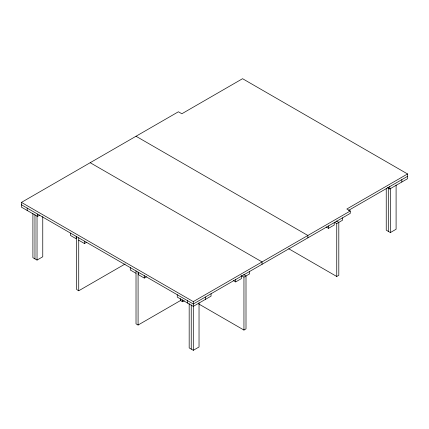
<?xml version="1.0" encoding="UTF-8"?>
<svg xmlns="http://www.w3.org/2000/svg" width="429" height="429" viewBox="0 0 429 429"><rect width="100%" height="100%" fill="white"/><g stroke="black" fill="none" stroke-linecap="round" stroke-linejoin="round"><path stroke-width="0.64" d="M39.779 215.095L37.489 216.42L21.45 207.159L21.45 202.397L178.41 111.776L181.848 113.76L242.567 78.7L407.55 173.954L407.55 178.716L389.789 188.969L387.5 187.645M32.904 213.486L32.904 257.695L37.033 260.076L42.761 256.767L42.761 216.575M78.732 240.229L84.465 243.538L86.776 242.203M76.673 236.658L76.673 289.575L78.732 290.765L125.171 263.958M138.54 272.377L138.54 274.758L144.267 278.067L146.562 276.743M136.02 270.924L136.02 323.841L138.084 325.032L181.038 300.23M180.475 298.546L180.475 300.557L182.534 301.748L184.256 300.756M407.55 173.954L346.83 209.009L350.268 210.993L350.268 213.374L193.302 303.995L21.45 204.778M348.562 210.387L407.55 176.335M21.45 202.397L193.302 301.614L350.268 210.993M233.376 280.561L235.698 281.901L241.425 278.598L241.425 276.212M241.05 275.472L243.945 277.139L249.673 273.831L249.673 271.45M326.174 226.984L328.496 228.325L334.223 225.016L334.223 222.635M334.432 222.227L336.744 223.563L342.476 220.254L342.476 217.873M386.239 188.647L386.239 230.175L390.363 232.561L396.096 229.252L396.096 185.044M189.178 303.705L189.178 347.919L193.302 350.3L199.035 346.991L199.035 302.783M198.809 304L243.945 330.057L246.005 328.866L246.005 275.949L243.693 274.614M288.717 248.75L336.744 276.48L338.808 275.289L338.808 222.372L336.492 221.037M136.02 136.25L307.872 235.467L307.872 237.848M90.192 162.709L262.044 261.926L262.044 264.307M136.02 273.305L130.293 269.997L130.293 267.616M401.823 179.638L401.823 182.019M390.363 188.347L390.363 232.561M389.789 186.588L389.789 188.969M388.304 187.827L388.304 231.365M336.744 223.563L336.744 276.48M328.496 225.944L328.496 228.325M243.945 277.139L243.945 330.057M235.698 279.52L235.698 281.901M211.063 293.742L211.063 296.123L193.302 306.376L177.263 297.115L177.263 294.734M205.335 297.05L205.335 299.431M193.302 301.614L193.302 350.3M191.243 304.896L191.243 349.109M187.575 300.686L187.575 303.067M182.534 299.737L182.534 301.748M144.267 275.686L144.267 278.067M138.084 272.115L138.084 325.032M84.465 241.157L84.465 243.538M78.732 237.848L78.732 290.765M76.212 236.395L76.212 238.776L70.485 235.467L70.485 233.086M37.489 214.039L37.489 216.42M37.033 215.867L37.033 260.076M34.969 214.677L34.969 258.885M27.177 208.081L27.177 210.467"/></g></svg>
